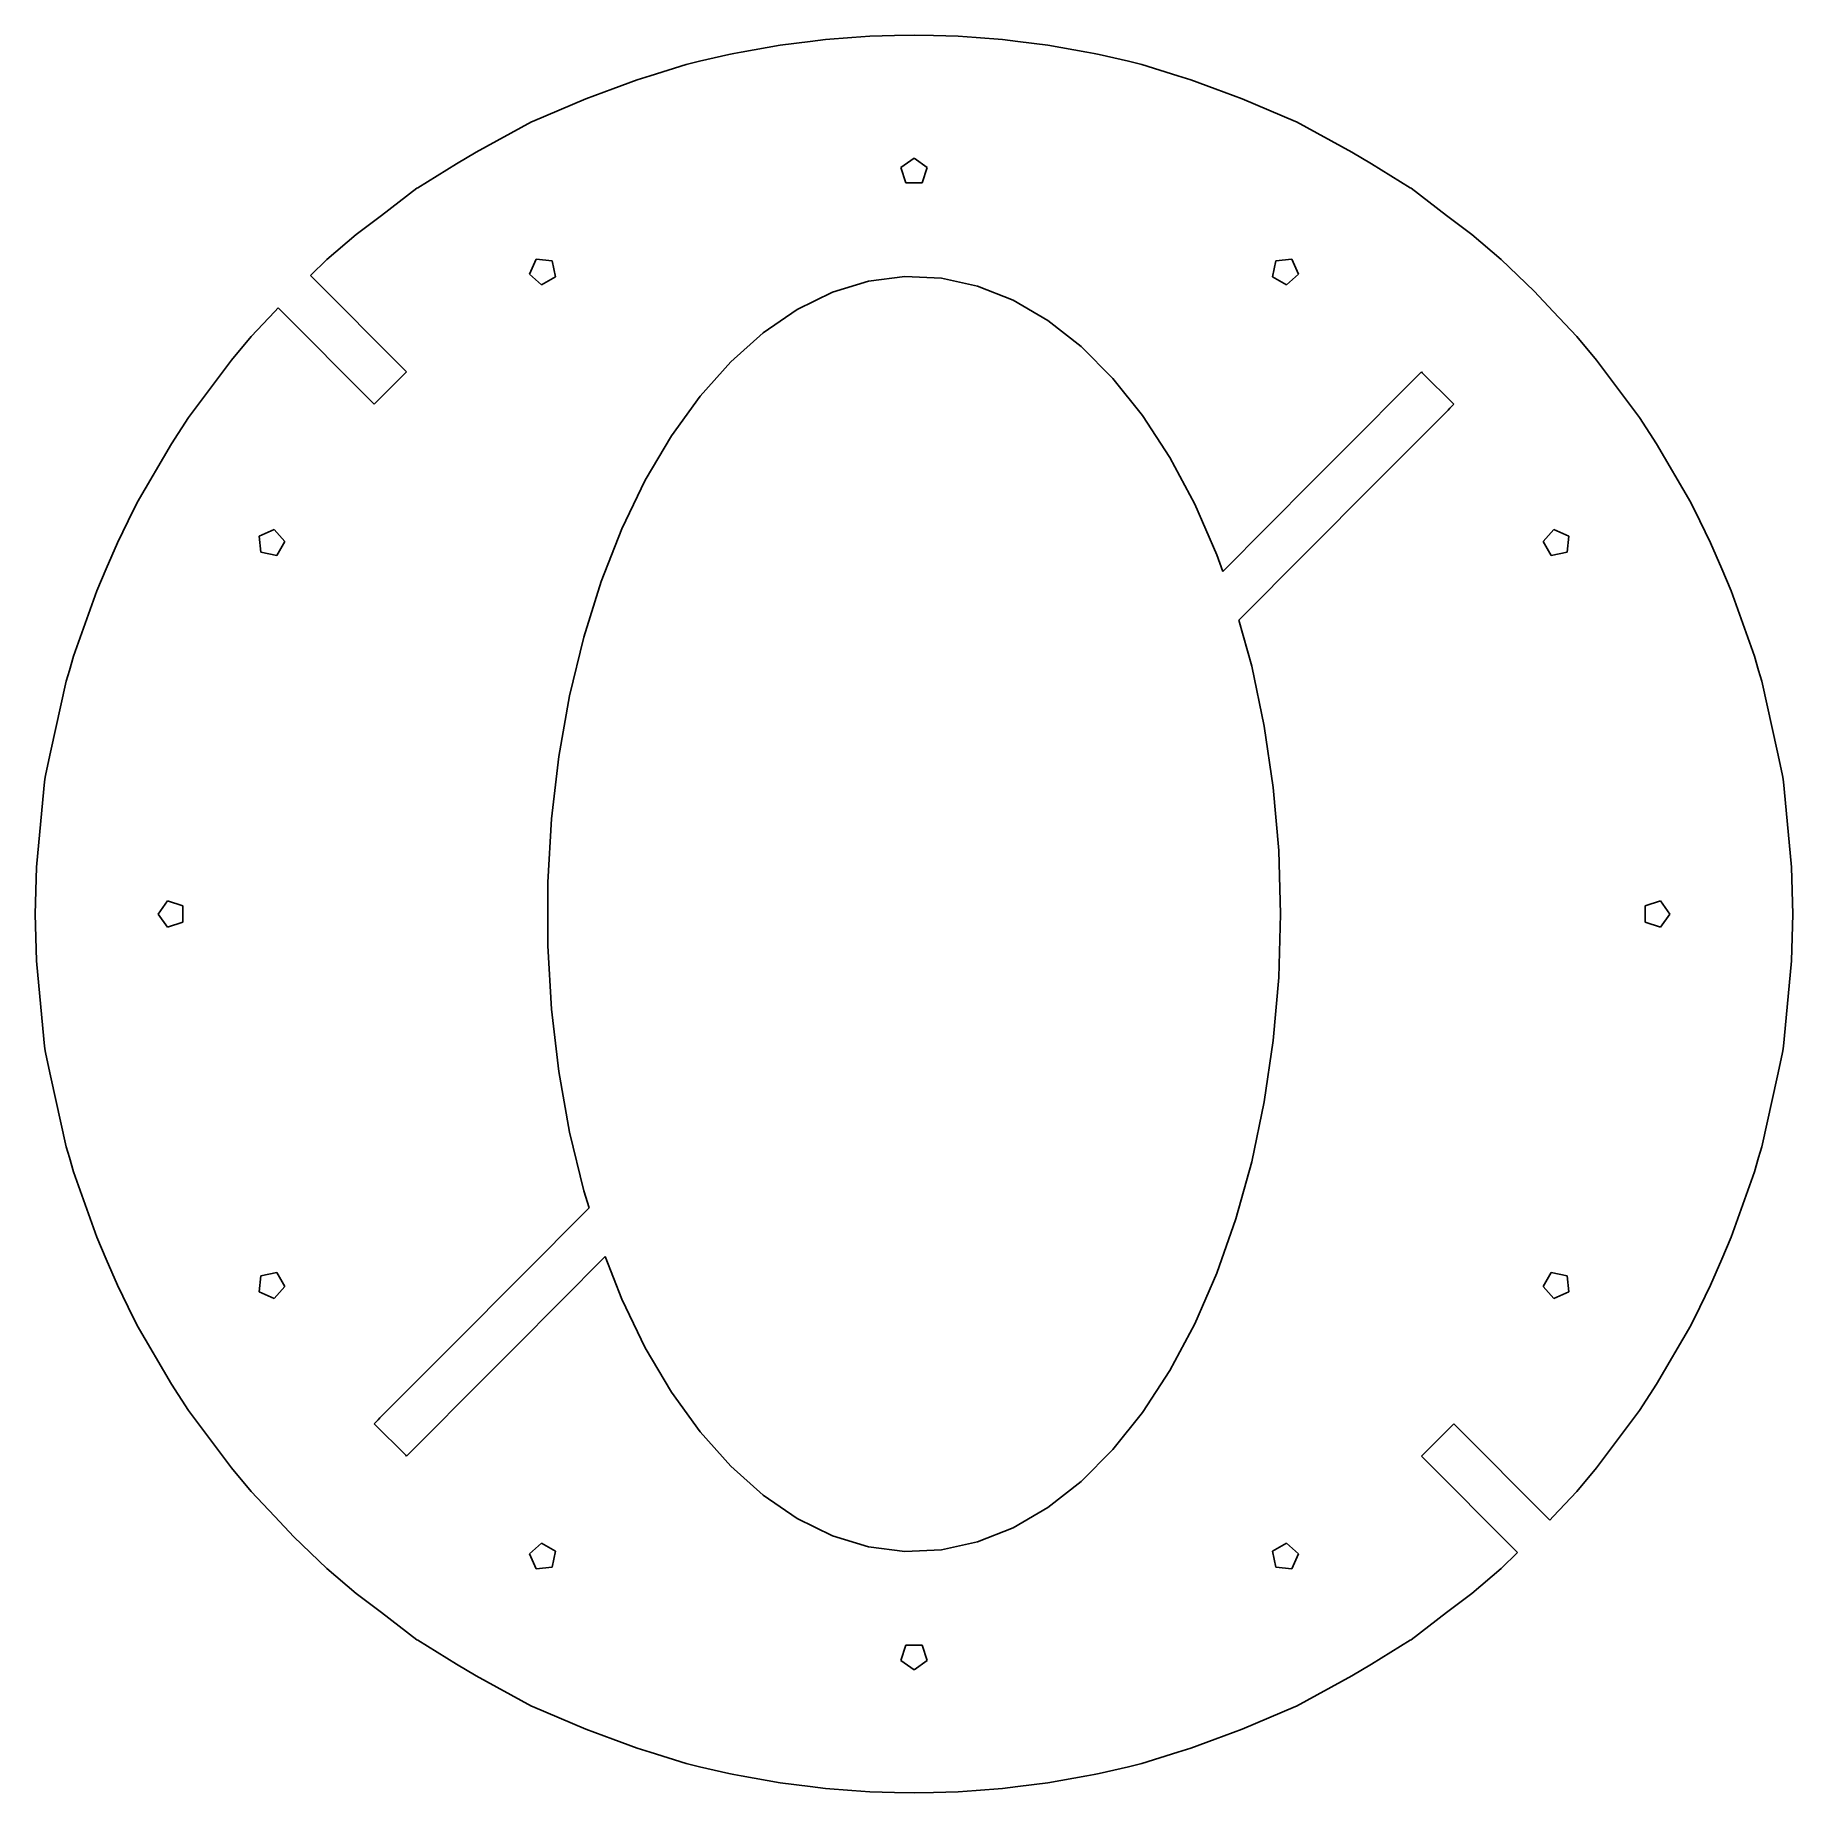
# Model space of a CAD drawing. Header units: metres. Extents: x -12 to 12, y -12 to 12.
import ezdxf

# ---------------------------------------------------------------- set-up
doc = ezdxf.new("R2010")
doc.units = ezdxf.units.M

msp = doc.modelspace()

# ---------------------------------------------------------------- linework, layer by layer
for p, q in [((0, 11.9886), (-0.266168, 11.9819)), ((0.266168, 11.9819), (0, 11.9886)), ((-2.35973, 11.7571), (-2.45621, 11.7402)), ((-1.82525, 11.8508), (-2.35973, 11.7571)), ((-1.4146, 11.9022), (-1.82525, 11.8508)), ((-1.20895, 11.9279), (-1.4146, 11.9022)), ((-0.847746, 11.9551), (-1.20895, 11.9279)), ((-0.60214, 11.9735), (-0.847746, 11.9551)), ((-0.266168, 11.9819), (-0.60214, 11.9735)), ((0.60214, 11.9735), (0.266168, 11.9819)), ((0.847746, 11.9551), (0.60214, 11.9735)), ((1.20895, 11.9279), (0.847746, 11.9551)), ((1.4146, 11.9022), (1.20895, 11.9279)), ((1.82525, 11.8508), (1.4146, 11.9022)), ((2.35973, 11.7571), (1.82525, 11.8508)), ((2.45621, 11.7402), (2.35973, 11.7571)), ((-3.10617, 11.5885), (-3.59784, 11.4356)), ((-2.9259, 11.6344), (-3.10617, 11.5885)), ((-2.52628, 11.7244), (-2.9259, 11.6344)), ((-2.45621, 11.7402), (-2.52628, 11.7244)), ((2.52628, 11.7244), (2.45621, 11.7402)), ((2.9259, 11.6344), (2.52628, 11.7244)), ((3.10617, 11.5885), (2.9259, 11.6344)), ((3.59784, 11.4356), (3.10617, 11.5885)), ((-3.77662, 11.3799), (-4.11014, 11.2571)), ((-3.59784, 11.4356), (-3.77662, 11.3799)), ((3.77662, 11.3799), (3.59784, 11.4356)), ((4.11014, 11.2571), (3.77662, 11.3799)), ((-4.47653, 11.1222), (-5.2053, 10.812)), ((-4.11014, 11.2571), (-4.47653, 11.1222)), ((4.47653, 11.1222), (4.11014, 11.2571)), ((5.2053, 10.812), (4.47653, 11.1222)), ((-5.2194, 10.8049), (-5.97451, 10.3939)), ((-5.21309, 10.8083), (-5.2194, 10.8049)), ((-5.21074, 10.8094), (-5.21309, 10.8083)), ((-5.2053, 10.812), (-5.21074, 10.8094)), ((5.21074, 10.8094), (5.2053, 10.812)), ((5.21309, 10.8083), (5.21074, 10.8094)), ((5.2194, 10.8049), (5.21309, 10.8083)), ((5.97451, 10.3939), (5.2194, 10.8049)), ((-5.97451, 10.3939), (-6.23965, 10.2318)), ((-0.178323, 10.1829), (0, 10.3125)), ((0, 10.3125), (0.178323, 10.1829)), ((6.23965, 10.2318), (5.97451, 10.3939)), ((-6.23965, 10.2318), (-6.77019, 9.90739)), ((-0.110209, 9.97331), (-0.178323, 10.1829)), ((0.178323, 10.1829), (0.110209, 9.97331)), ((6.77019, 9.90739), (6.23965, 10.2318)), ((-6.78154, 9.8996), (-7.2649, 9.52941)), ((-6.77019, 9.90739), (-6.78154, 9.8996)), ((0.110209, 9.97331), (-0.110209, 9.97331)), ((6.78154, 9.8996), (6.77019, 9.90739)), ((7.2649, 9.52941), (6.78154, 9.8996)), ((-7.2649, 9.52941), (-7.60746, 9.26706)), ((7.60746, 9.26706), (7.2649, 9.52941)), ((-7.60746, 9.26706), (-8.00815, 8.92736)), ((8.00815, 8.92736), (7.60746, 9.26706)), ((-8.00815, 8.92736), (-8.23293, 8.71224)), ((-5.2459, 8.72952), (-5.15625, 8.93089)), ((-5.15625, 8.93089), (-4.93704, 8.90785)), ((-4.93704, 8.90785), (-4.89121, 8.69224)), ((4.89121, 8.69224), (4.93704, 8.90785)), ((4.93704, 8.90785), (5.15625, 8.93089)), ((5.15625, 8.93089), (5.2459, 8.72952)), ((8.45875, 8.49613), (8.00815, 8.92736)), ((-8.23293, 8.71224), (-6.92149, 7.39499)), ((-5.0821, 8.58203), (-5.2459, 8.72952)), ((-4.89121, 8.69224), (-5.0821, 8.58203)), ((-0.621718, 8.63101), (-0.124653, 8.69582)), ((-0.124653, 8.69582), (0.37365, 8.6742)), ((0.37365, 8.6742), (0.86824, 8.56637)), ((5.0821, 8.58203), (4.89121, 8.69224)), ((5.2459, 8.72952), (5.0821, 8.58203)), ((-1.59243, 8.24556), (-1.1126, 8.48043)), ((-1.1126, 8.48043), (-0.621718, 8.63101)), ((0.86824, 8.56637), (1.3542, 8.37341)), ((8.72055, 8.21897), (8.45875, 8.49613)), ((-8.72055, 8.21897), (-9.0413, 7.87938)), ((-8.67344, 8.26884), (-8.72055, 8.21897)), ((-7.36448, 6.9541), (-8.67344, 8.26884)), ((-2.05643, 7.92875), (-1.59243, 8.24556)), ((1.3542, 8.37341), (1.8267, 8.09722)), ((9.0413, 7.87938), (8.72055, 8.21897)), ((-2.5, 7.53314), (-2.05643, 7.92875)), ((1.8267, 8.09722), (2.28105, 7.74057)), ((-9.0413, 7.87938), (-9.31177, 7.55405)), ((2.28105, 7.74057), (2.71273, 7.30698)), ((9.31177, 7.55405), (9.0413, 7.87938)), ((-9.31177, 7.55405), (-9.59742, 7.17265)), ((-2.91872, 7.06266), (-2.5, 7.53314)), ((9.59742, 7.17265), (9.31177, 7.55405)), ((-6.92149, 7.39499), (-7.36448, 6.9541)), ((2.71273, 7.30698), (3.11745, 6.80078)), ((6.59214, 7.06419), (6.86857, 7.34185)), ((6.86857, 7.34185), (6.92149, 7.39499)), ((6.92149, 7.39499), (6.93334, 7.38319)), ((6.93334, 7.38319), (7.36449, 6.9541)), ((-9.59742, 7.17265), (-9.89791, 6.77145)), ((-3.30843, 6.52199), (-2.91872, 7.06266)), ((6.12044, 6.59041), (6.59214, 7.06419)), ((7.36449, 6.9541), (7.33795, 6.92745)), ((9.89791, 6.77145), (9.59742, 7.17265)), ((-9.89791, 6.77145), (-10.1302, 6.41446)), ((3.11745, 6.80078), (3.49118, 6.22698)), ((7.23072, 6.81974), (6.28101, 5.86584)), ((7.28475, 6.87402), (7.23072, 6.81974)), ((7.3114, 6.90079), (7.28475, 6.87402)), ((7.33795, 6.92745), (7.3114, 6.90079)), ((10.1302, 6.41446), (9.89791, 6.77145)), ((-3.66526, 5.9165), (-3.30843, 6.52199)), ((5.44035, 5.90732), (6.12044, 6.59041)), ((-10.1302, 6.41446), (-10.5964, 5.61197)), ((10.5964, 5.61197), (10.1302, 6.41446)), ((3.49118, 6.22698), (3.83022, 5.5913)), ((-3.98566, 5.2522), (-3.66526, 5.9165)), ((4.21108, 4.67261), (5.44035, 5.90732)), ((6.28101, 5.86584), (4.43281, 4.00947)), ((-10.5964, 5.61197), (-10.7182, 5.36514)), ((3.83022, 5.5913), (4.13119, 4.90005)), ((10.7182, 5.36514), (10.5964, 5.61197)), ((-10.7182, 5.36514), (-10.8661, 5.06524)), ((10.8661, 5.06524), (10.7182, 5.36514)), ((-10.8661, 5.06524), (-11.0209, 4.70706)), ((-8.93089, 5.15625), (-8.72952, 5.2459)), ((-8.90785, 4.93704), (-8.93089, 5.15625)), ((-8.72952, 5.2459), (-8.58203, 5.0821)), ((-8.58203, 5.0821), (-8.69224, 4.89121)), ((-4.26645, 4.53571), (-3.98566, 5.2522)), ((8.58203, 5.0821), (8.72952, 5.2459)), ((8.69224, 4.89121), (8.58203, 5.0821)), ((8.72952, 5.2459), (8.93089, 5.15625)), ((8.93089, 5.15625), (8.90785, 4.93704)), ((11.0209, 4.70706), (10.8661, 5.06524)), ((-8.69224, 4.89121), (-8.90785, 4.93704)), ((4.13119, 4.90005), (4.21108, 4.67261)), ((8.90785, 4.93704), (8.69224, 4.89121)), ((-11.0209, 4.70706), (-11.1494, 4.40979)), ((11.1494, 4.40979), (11.0209, 4.70706)), ((-11.1494, 4.40979), (-11.4636, 3.51654)), ((-4.50484, 3.77415), (-4.26645, 4.53571)), ((11.4636, 3.51654), (11.1494, 4.40979)), ((4.43281, 4.00947), (4.60738, 3.37881)), ((-4.69846, 2.97507), (-4.50484, 3.77415)), ((-11.4636, 3.51654), (-11.5212, 3.3225)), ((4.60738, 3.37881), (4.77786, 2.56393)), ((11.5212, 3.3225), (11.4636, 3.51654)), ((-11.5652, 3.17404), (-11.7792, 2.20621)), ((-11.5212, 3.3225), (-11.5652, 3.17404)), ((11.5652, 3.17404), (11.5212, 3.3225)), ((11.7792, 2.20621), (11.5652, 3.17404)), ((-4.84539, 2.14642), (-4.69846, 2.97507)), ((4.77786, 2.56393), (4.90086, 1.72358)), ((-11.7792, 2.20621), (-11.8437, 1.91414)), ((11.8437, 1.91414), (11.7792, 2.20621)), ((-4.94415, 1.29645), (-4.84539, 2.14642)), ((-11.8598, 1.80512), (-11.9256, 1.12522)), ((-11.8504, 1.86872), (-11.8598, 1.80512)), ((-11.8437, 1.91414), (-11.8504, 1.86872)), ((4.90086, 1.72358), (4.97515, 0.866092)), ((11.8504, 1.86872), (11.8437, 1.91414)), ((11.8598, 1.80512), (11.8504, 1.86872)), ((11.9256, 1.12522), (11.8598, 1.80512)), ((-4.99378, 0.433584), (-4.94415, 1.29645)), ((-11.9256, 1.12522), (-11.9725, 0.639668)), ((11.9725, 0.639668), (11.9256, 1.12522)), ((4.97515, 0.866092), (5, 0)), ((-11.9725, 0.639668), (-11.9886, 0)), ((11.9886, 0), (11.9725, 0.639668)), ((-4.99378, -0.433584), (-4.99378, 0.433584)), ((-11.9886, 0), (-11.9725, -0.639669)), ((-10.3125, 0), (-10.1829, 0.178323)), ((-10.1829, -0.178323), (-10.3125, 0)), ((-10.1829, 0.178323), (-9.97331, 0.110209)), ((-9.97331, 0.110209), (-9.97331, -0.110209)), ((5, 0), (4.97515, -0.866092)), ((9.97331, 0.110209), (10.1829, 0.178323)), ((9.97331, -0.110209), (9.97331, 0.110209)), ((10.1829, 0.178323), (10.3125, 0)), ((10.3125, 0), (10.1829, -0.178323)), ((11.9725, -0.639669), (11.9886, 0)), ((-9.97331, -0.110209), (-10.1829, -0.178323)), ((10.1829, -0.178323), (9.97331, -0.110209)), ((-4.94415, -1.29645), (-4.99378, -0.433584)), ((-11.9725, -0.639669), (-11.9256, -1.12522)), ((11.9256, -1.12522), (11.9725, -0.639669)), ((4.97515, -0.866092), (4.90086, -1.72358)), ((-11.9256, -1.12522), (-11.8598, -1.80512)), ((11.8598, -1.80512), (11.9256, -1.12522)), ((-4.84539, -2.14642), (-4.94415, -1.29645)), ((-11.8598, -1.80512), (-11.8504, -1.86872)), ((-11.8504, -1.86872), (-11.8437, -1.91414)), ((-11.8437, -1.91414), (-11.7792, -2.20621)), ((4.90086, -1.72358), (4.77786, -2.56393)), ((11.7792, -2.20621), (11.8437, -1.91414)), ((11.8437, -1.91414), (11.8504, -1.86872)), ((11.8504, -1.86872), (11.8598, -1.80512)), ((-4.69846, -2.97507), (-4.84539, -2.14642)), ((-11.7792, -2.20621), (-11.5652, -3.17404)), ((11.5652, -3.17404), (11.7792, -2.20621)), ((4.77786, -2.56393), (4.60738, -3.37881)), ((-4.50484, -3.77415), (-4.69846, -2.97507)), ((-11.5652, -3.17404), (-11.5212, -3.3225)), ((-11.5212, -3.3225), (-11.4636, -3.51654)), ((11.4636, -3.51654), (11.5212, -3.3225)), ((11.5212, -3.3225), (11.5652, -3.17404)), ((-11.4636, -3.51654), (-11.1494, -4.40979)), ((4.60738, -3.37881), (4.39111, -4.1601)), ((11.1494, -4.40979), (11.4636, -3.51654)), ((-4.43157, -4.00823), (-4.50484, -3.77415)), ((-6.28101, -5.86584), (-4.43157, -4.00823)), ((4.39111, -4.1601), (4.13119, -4.90005)), ((-11.1494, -4.40979), (-11.0209, -4.70706)), ((11.0209, -4.70706), (11.1494, -4.40979)), ((-11.0209, -4.70706), (-10.8661, -5.06524)), ((-4.21232, -4.67385), (-5.44035, -5.90732)), ((-3.98566, -5.2522), (-4.21232, -4.67385)), ((10.8661, -5.06524), (11.0209, -4.70706)), ((-8.93089, -5.15625), (-8.90785, -4.93704)), ((-8.90785, -4.93704), (-8.69224, -4.89121)), ((-8.69224, -4.89121), (-8.58203, -5.0821)), ((4.13119, -4.90005), (3.83022, -5.5913)), ((8.58203, -5.0821), (8.69224, -4.89121)), ((8.69224, -4.89121), (8.90785, -4.93704)), ((8.90785, -4.93704), (8.93089, -5.15625)), ((-10.8661, -5.06524), (-10.7182, -5.36514)), ((-8.72952, -5.2459), (-8.93089, -5.15625)), ((-8.58203, -5.0821), (-8.72952, -5.2459)), ((-3.66526, -5.9165), (-3.98566, -5.2522)), ((8.72952, -5.2459), (8.58203, -5.0821)), ((8.93089, -5.15625), (8.72952, -5.2459)), ((10.7182, -5.36514), (10.8661, -5.06524)), ((-10.7182, -5.36514), (-10.5964, -5.61197)), ((10.5964, -5.61197), (10.7182, -5.36514)), ((-10.5964, -5.61197), (-10.1302, -6.41446)), ((3.83022, -5.5913), (3.49118, -6.22698)), ((10.1302, -6.41446), (10.5964, -5.61197)), ((-7.23072, -6.81974), (-6.28101, -5.86584)), ((-5.44035, -5.90732), (-6.12044, -6.59041)), ((-3.30843, -6.52199), (-3.66526, -5.9165)), ((3.49118, -6.22698), (3.11745, -6.80078)), ((-10.1302, -6.41446), (-9.89791, -6.77145)), ((9.89791, -6.77145), (10.1302, -6.41446)), ((-6.12044, -6.59041), (-6.59214, -7.06419)), ((-2.91872, -7.06266), (-3.30843, -6.52199)), ((-9.89791, -6.77145), (-9.59742, -7.17265)), ((-7.36449, -6.9541), (-7.33795, -6.92745)), ((-7.33795, -6.92745), (-7.3114, -6.90079)), ((-7.3114, -6.90079), (-7.28475, -6.87402)), ((-7.28475, -6.87402), (-7.23072, -6.81974)), ((3.11745, -6.80078), (2.71273, -7.30698)), ((9.59742, -7.17265), (9.89791, -6.77145)), ((-9.59742, -7.17265), (-9.31177, -7.55405)), ((-6.93334, -7.38319), (-7.36449, -6.9541)), ((-6.59214, -7.06419), (-6.86857, -7.34185)), ((-2.5, -7.53314), (-2.91872, -7.06266)), ((6.92149, -7.39499), (7.36448, -6.9541)), ((7.36448, -6.9541), (8.67344, -8.26884)), ((9.31177, -7.55405), (9.59742, -7.17265)), ((-6.92149, -7.39499), (-6.93334, -7.38319)), ((-6.86857, -7.34185), (-6.92149, -7.39499)), ((2.71273, -7.30698), (2.28105, -7.74057)), ((8.23293, -8.71224), (6.92149, -7.39499)), ((-9.31177, -7.55405), (-9.0413, -7.87939)), ((-2.05643, -7.92875), (-2.5, -7.53314)), ((9.0413, -7.87939), (9.31177, -7.55405)), ((-9.0413, -7.87939), (-8.72055, -8.21897)), ((2.28105, -7.74057), (1.8267, -8.09722)), ((8.72055, -8.21897), (9.0413, -7.87939)), ((-1.59243, -8.24556), (-2.05643, -7.92875)), ((1.8267, -8.09722), (1.3542, -8.37341)), ((-8.72055, -8.21897), (-8.45875, -8.49613)), ((-1.1126, -8.48043), (-1.59243, -8.24556)), ((1.3542, -8.37341), (0.86824, -8.56637)), ((8.67344, -8.26884), (8.72055, -8.21897)), ((-8.45875, -8.49613), (-8.00815, -8.92736)), ((-5.2459, -8.72952), (-5.0821, -8.58203)), ((-5.0821, -8.58203), (-4.89121, -8.69224)), ((-0.621718, -8.63101), (-1.1126, -8.48043)), ((-0.124653, -8.69582), (-0.621718, -8.63101)), ((0.86824, -8.56637), (0.37365, -8.6742)), ((4.89121, -8.69224), (5.0821, -8.58203)), ((5.0821, -8.58203), (5.2459, -8.72952)), ((-5.15625, -8.93089), (-5.2459, -8.72952)), ((-4.89121, -8.69224), (-4.93704, -8.90785)), ((0.37365, -8.6742), (-0.124653, -8.69582)), ((4.93704, -8.90785), (4.89121, -8.69224)), ((5.2459, -8.72952), (5.15625, -8.93089)), ((8.00815, -8.92736), (8.23293, -8.71224)), ((-8.00815, -8.92736), (-7.60746, -9.26706)), ((-4.93704, -8.90785), (-5.15625, -8.93089)), ((5.15625, -8.93089), (4.93704, -8.90785)), ((7.60746, -9.26706), (8.00815, -8.92736)), ((-7.60746, -9.26706), (-7.2649, -9.52941)), ((7.2649, -9.52941), (7.60746, -9.26706)), ((-7.2649, -9.52941), (-6.78154, -9.8996)), ((6.78154, -9.8996), (7.2649, -9.52941)), ((-6.78154, -9.8996), (-6.77019, -9.90739)), ((-6.77019, -9.90739), (-6.23965, -10.2318)), ((-0.178323, -10.1829), (-0.110209, -9.97331)), ((-0.110209, -9.97331), (0.110209, -9.97331)), ((0.110209, -9.97331), (0.178323, -10.1829)), ((6.23965, -10.2318), (6.77019, -9.90739)), ((6.77019, -9.90739), (6.78154, -9.8996)), ((-6.23965, -10.2318), (-5.97451, -10.3939)), ((0, -10.3125), (-0.178323, -10.1829)), ((0.178323, -10.1829), (0, -10.3125)), ((5.97451, -10.3939), (6.23965, -10.2318)), ((-5.97451, -10.3939), (-5.2194, -10.8049)), ((5.2194, -10.8049), (5.97451, -10.3939)), ((-5.2194, -10.8049), (-5.21309, -10.8083)), ((-5.21309, -10.8083), (-5.21074, -10.8094)), ((-5.21074, -10.8094), (-5.2053, -10.812)), ((-5.2053, -10.812), (-4.47653, -11.1222)), ((4.47653, -11.1222), (5.2053, -10.812)), ((5.2053, -10.812), (5.21074, -10.8094)), ((5.21074, -10.8094), (5.21309, -10.8083)), ((5.21309, -10.8083), (5.2194, -10.8049)), ((-4.47653, -11.1222), (-4.11015, -11.2571)), ((-4.11015, -11.2571), (-3.77662, -11.3799)), ((3.77662, -11.3799), (4.11015, -11.2571)), ((4.11015, -11.2571), (4.47653, -11.1222)), ((-3.77662, -11.3799), (-3.59784, -11.4356)), ((-3.59784, -11.4356), (-3.10617, -11.5885)), ((3.10617, -11.5885), (3.59784, -11.4356)), ((3.59784, -11.4356), (3.77662, -11.3799)), ((-3.10617, -11.5885), (-2.9259, -11.6344)), ((-2.9259, -11.6344), (-2.52628, -11.7244)), ((-2.52628, -11.7244), (-2.45621, -11.7402)), ((-2.45621, -11.7402), (-2.35973, -11.7571)), ((2.35973, -11.7571), (2.45621, -11.7402)), ((2.45621, -11.7402), (2.52628, -11.7244)), ((2.52628, -11.7244), (2.9259, -11.6344)), ((2.9259, -11.6344), (3.10617, -11.5885)), ((-2.35973, -11.7571), (-1.82525, -11.8508)), ((-1.82525, -11.8508), (-1.4146, -11.9022)), ((-1.4146, -11.9022), (-1.20895, -11.9279)), ((-1.20895, -11.9279), (-0.847745, -11.9551)), ((-0.847745, -11.9551), (-0.60214, -11.9735)), ((-0.60214, -11.9735), (-0.266168, -11.9819)), ((-0.266168, -11.9819), (0, -11.9886)), ((0, -11.9886), (0.266168, -11.9819)), ((0.266168, -11.9819), (0.60214, -11.9735)), ((0.60214, -11.9735), (0.847745, -11.9551)), ((0.847745, -11.9551), (1.20895, -11.9279)), ((1.20895, -11.9279), (1.4146, -11.9022)), ((1.4146, -11.9022), (1.82525, -11.8508)), ((1.82525, -11.8508), (2.35973, -11.7571))]:
    msp.add_line(p, q)

doc.saveas('drawing.dxf')
